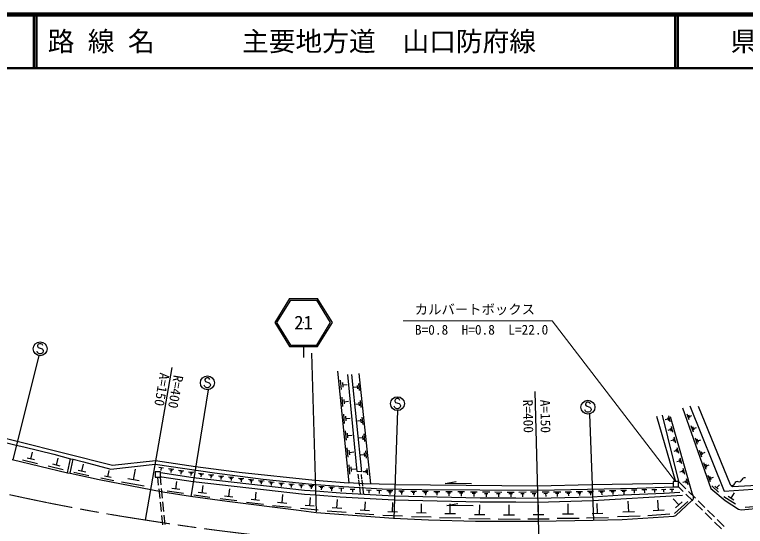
# Model space of a CAD drawing. Units: millimetres, scale not verified. Extents: x 40000 to 680000, y 20000 to 380000.
# Drawn here: x 174182 to 310913, y 284292 to 380000 of the extents above; entities that cross this region are included whole.
import ezdxf
from ezdxf.enums import TextEntityAlignment as Align

# ---------------------------------------------------------------- set-up
doc = ezdxf.new("R2010")
doc.units = ezdxf.units.MM
doc.header["$LTSCALE"] = 1000
doc.linetypes.add('CHAIN', pattern=[18.5, 12, -1.5, 3.5, -1.5])
for name, color, linetype, lineweight in [('M-BGD', 7, 'Continuous', 25), ('M-BMK', 2, 'CHAIN', 13), ('M-BMK-SRVR', 3, 'Continuous', 25), ('M-STR-HTXT', 7, 'Continuous', 13), ('M-STR-STRC', 7, 'Continuous', 25), ('M-TTL', 2, 'Continuous', 140), ('M-TTL-LINE', 7, 'Continuous', 50)]:
    doc.layers.add(name, color=color, linetype=linetype, lineweight=lineweight)
doc.layers.add('M-TTL-TXT', color=7, linetype='Continuous')
doc.styles.add('ＭＳ ゴシック', font='')
doc.styles.get('ＭＳ ゴシック').set_extended_font_data('MS Gothic')

msp = doc.modelspace()

# ---------------------------------------------------------------- linework, layer by layer
at = {"layer": 'M-BGD'}
for p, q in [((236760, 292443), (234642, 313293)), ((238267, 294543), (236515, 312669)), ((237232, 312671), (239082, 294502)), ((238592, 312856), (240745, 292220)), ((235324, 309897), (235184, 311628)), ((235635, 310357), (235566, 311223)), ((235600, 310790), (236409, 310856)), ((238260, 310669), (238325, 309995)), ((238498, 311032), (238627, 309683)), ((238293, 310332), (237664, 310271)), ((235581, 306716), (235440, 308458)), ((235894, 307180), (235824, 308051)), ((235859, 307615), (236672, 307682)), ((238837, 307856), (238964, 306534)), ((238636, 307170), (238019, 307110)), ((238604, 307500), (238668, 306839)), ((299173, 306446), (304465, 291391)), ((300542, 306817), (306973, 290880)), ((302075, 306762), (308086, 292114)), ((151114, 305915), (174651, 300242)), ((235915, 303552), (235750, 305293)), ((295312, 305103), (298378, 292699)), ((296503, 304965), (296788, 303866)), ((300388, 304234), (300017, 305307)), ((300510, 304576), (300324, 305113)), ((300417, 304844), (300918, 305018)), ((236222, 304021), (236139, 304891)), ((236180, 304456), (236993, 304534)), ((238960, 304005), (238310, 303942)), ((238927, 304354), (238994, 303657)), ((239172, 304729), (239306, 303335)), ((294285, 304899), (297815, 292699)), ((296425, 304359), (295913, 304225)), ((296354, 304633), (296497, 304084)), ((296825, 304814), (300889, 290590)), ((296937, 302387), (296424, 302254)), ((296865, 302662), (297008, 302112)), ((297014, 302994), (297299, 301894)), ((301182, 301911), (300765, 303118)), ((301319, 302296), (301111, 302900)), ((301215, 302598), (301778, 302794)), ((236249, 300389), (236084, 302130)), ((236556, 300858), (236473, 301728)), ((236515, 301293), (237327, 301370)), ((239289, 300842), (238616, 300776)), ((239254, 301202), (239323, 300481)), ((239508, 301590), (239646, 300149)), ((297538, 301028), (297822, 299929)), ((169402, 300750), (174482, 299480)), ((174482, 299480), (175921, 299142)), ((174651, 300242), (192516, 295755)), ((297460, 300421), (296947, 300288)), ((297389, 300696), (297531, 300146)), ((301977, 299589), (301559, 300796)), ((302114, 299974), (301905, 300578)), ((302009, 300276), (302572, 300471)), ((175921, 299142), (181509, 297787)), ((177218, 296892), (177543, 298191)), ((236583, 297226), (236418, 298967)), ((236890, 297694), (236807, 298565)), ((236849, 298130), (237661, 298207)), ((239847, 298390), (239959, 297022)), ((298021, 298464), (297512, 298317)), ((297943, 298737), (298100, 298191)), ((298083, 299073), (298396, 297981)), ((302771, 297266), (302353, 298473)), ((302908, 297652), (302699, 298255)), ((302804, 297953), (303367, 298149)), ((173720, 296771), (184049, 294316)), ((177914, 296718), (176523, 297067)), ((181509, 297787), (184642, 296940)), ((182002, 295742), (182316, 297043)), ((184049, 294316), (184642, 296940)), ((184557, 294231), (185150, 296856)), ((184642, 296940), (185150, 296856)), ((185150, 296856), (187097, 296348)), ((239630, 297683), (238991, 297630)), ((239601, 298025), (239658, 297341)), ((298517, 296790), (298674, 296244)), ((298657, 297125), (298971, 296034)), ((178470, 295987), (175688, 296685)), ((183260, 294847), (180473, 295523)), ((182699, 295573), (181305, 295911)), ((186788, 294603), (187093, 295906)), ((187097, 296348), (192177, 294993)), ((192177, 294993), (200475, 295924)), ((192516, 295755), (200559, 296602)), ((200475, 295924), (211601, 294291)), ((200559, 296602), (208010, 295501)), ((201197, 295365), (202043, 295260)), ((208010, 295501), (216223, 294400)), ((236917, 294063), (236752, 295804)), ((237224, 294531), (237141, 295401)), ((298596, 296517), (298086, 296370)), ((303565, 294944), (303148, 296151)), ((303702, 295329), (303493, 295933)), ((303598, 295631), (304161, 295826)), ((184049, 294316), (184557, 294231)), ((184557, 294231), (189976, 293046)), ((188053, 293717), (185261, 294372)), ((187486, 294439), (186090, 294767)), ((191630, 293553), (191868, 294712)), ((196436, 293010), (196784, 294981)), ((201464, 294349), (207587, 293462)), ((201620, 295312), (201551, 294748)), ((202990, 295089), (203988, 294965)), ((203215, 294859), (203714, 294797)), ((203464, 294828), (203407, 294362)), ((204859, 294804), (205857, 294679)), ((205083, 294573), (205582, 294511)), ((205333, 294542), (205274, 294076)), ((206735, 294507), (207735, 294402)), ((206964, 294280), (207464, 294228)), ((207214, 294254), (207166, 293787)), ((208607, 294256), (209607, 294150)), ((208836, 294029), (209336, 293977)), ((209086, 294003), (209037, 293536)), ((210478, 294005), (211481, 293924)), ((211601, 294291), (220698, 293111)), ((216223, 294400), (230362, 292961)), ((237183, 294966), (237995, 295044)), ((239082, 294502), (238267, 294543)), ((238422, 294040), (238528, 293147)), ((238996, 294007), (239098, 293147)), ((239927, 294511), (239374, 294465)), ((239902, 294807), (239951, 294215)), ((240115, 295123), (240212, 293938)), ((299170, 294569), (298660, 294423)), ((299091, 294842), (299248, 294296)), ((299231, 295178), (299545, 294086)), ((189976, 293046), (201914, 290760)), ((192770, 292800), (190285, 293312)), ((192251, 293425), (191009, 293681)), ((197492, 292823), (195381, 293197)), ((200918, 293512), (201071, 292021)), ((201398, 293512), (201545, 292077)), ((201464, 293571), (201745, 293554)), ((201745, 293554), (207587, 292707)), ((204335, 291266), (204525, 292682)), ((207587, 293462), (228415, 291092)), ((207587, 292707), (228415, 290336)), ((210713, 293784), (211214, 293744)), ((210963, 293764), (210926, 293296)), ((212352, 293775), (213352, 293676)), ((212582, 293550), (213082, 293500)), ((212832, 293525), (212786, 293058)), ((214223, 293559), (215226, 293483)), ((214459, 293340), (214960, 293302)), ((214710, 293321), (214675, 292853)), ((216096, 293323), (217099, 293257)), ((216333, 293106), (216835, 293073)), ((216584, 293089), (216554, 292621)), ((217968, 293092), (218972, 293026)), ((218206, 292874), (218708, 292842)), ((218457, 292858), (218427, 292390)), ((219841, 292860), (220844, 292795)), ((220079, 292643), (220580, 292610)), ((220330, 292627), (220299, 292159)), ((220698, 293111), (229775, 292208)), ((221715, 292655), (222718, 292590)), ((230362, 292961), (236627, 292453)), ((238550, 292961), (238684, 291835)), ((239120, 292961), (239254, 291835)), ((254740, 292305), (256770, 292698)), ((298378, 292699), (299790, 291310)), ((299744, 292622), (299235, 292475)), ((299665, 292895), (299822, 292349)), ((299805, 293230), (300119, 292139)), ((304359, 292622), (303942, 293829)), ((304496, 293007), (304288, 293610)), ((304392, 293309), (304955, 293504)), ((198398, 291791), (194175, 292539)), ((201143, 291325), (201327, 289534)), ((201617, 291381), (201801, 289590)), ((205094, 291163), (203577, 291368)), ((209298, 290522), (209489, 291939)), ((214261, 289869), (214432, 291319)), ((221953, 292438), (222454, 292405)), ((222203, 292422), (222173, 291953)), ((223589, 292450), (224592, 292384)), ((223827, 292233), (224328, 292200)), ((224077, 292216), (224047, 291748)), ((225460, 292273), (226463, 292208)), ((225698, 292056), (226200, 292023)), ((225949, 292040), (225918, 291571)), ((227336, 292129), (228339, 292063)), ((227574, 291912), (228075, 291879)), ((227824, 291895), (227794, 291427)), ((229212, 291984), (230215, 291919)), ((229449, 291767), (229951, 291735)), ((229700, 291751), (229670, 291283)), ((229775, 292208), (235649, 291773)), ((231093, 291820), (232097, 291767)), ((231333, 291606), (231835, 291579)), ((231584, 291592), (231560, 291124)), ((232974, 291661), (233978, 291619)), ((233217, 291450), (233719, 291429)), ((233468, 291439), (233449, 290970)), ((234816, 291492), (235782, 291451)), ((235299, 291471), (235273, 290827)), ((235649, 291773), (242925, 291309)), ((239453, 292250), (236627, 292453)), ((236940, 291279), (237826, 291263)), ((237383, 291271), (237372, 290680)), ((238708, 291628), (238859, 290363)), ((239278, 291628), (239433, 290329)), ((245348, 292114), (239453, 292250)), ((242925, 291309), (250402, 291166)), ((245348, 292114), (272018, 291860)), ((259692, 292253), (254740, 292305)), ((272018, 291860), (282178, 292114)), ((272048, 291047), (290681, 291456)), ((282178, 292114), (297388, 292347)), ((290681, 291456), (297388, 291709)), ((296804, 291241), (297516, 291245)), ((297160, 291243), (297163, 290768)), ((298378, 291709), (299292, 290812)), ((304465, 291391), (307155, 289151)), ((305856, 290690), (304658, 291865)), ((305791, 291224), (305192, 291811)), ((305492, 291517), (306039, 292077)), ((306973, 290880), (321582, 291836)), ((308086, 292114), (308255, 291945)), ((308255, 291945), (308509, 291776)), ((308509, 291776), (321209, 292453)), ((201914, 290760), (207079, 289913)), ((205770, 290454), (202736, 290864)), ((207079, 289913), (213937, 288982)), ((210734, 289711), (207699, 290121)), ((210057, 290420), (208540, 290625)), ((215037, 289777), (213484, 289961)), ((219229, 289227), (219397, 290719)), ((224242, 288668), (224396, 290279)), ((228415, 290336), (230531, 290167)), ((228422, 291091), (230538, 290922)), ((230531, 290922), (235103, 290584)), ((230531, 290167), (235103, 289828)), ((235103, 290584), (245179, 289991)), ((240026, 291125), (240912, 291090)), ((240469, 291107), (240447, 290517)), ((241964, 291035), (242850, 291028)), ((242407, 291031), (242403, 290441)), ((243856, 291007), (244971, 290998)), ((244133, 290782), (244691, 290778)), ((244412, 290780), (244409, 290259)), ((245179, 289991), (261265, 289652)), ((246052, 290931), (247062, 290923)), ((246303, 290727), (246808, 290723)), ((246555, 290725), (246552, 290253)), ((248287, 290907), (249352, 290899)), ((248552, 290692), (249084, 290688)), ((248818, 290690), (248815, 290193)), ((250402, 291166), (272048, 291047)), ((250493, 290862), (251582, 290853)), ((250764, 290642), (251308, 290638)), ((251036, 290640), (251032, 290131)), ((252641, 290838), (253730, 290830)), ((252912, 290618), (253456, 290614)), ((253184, 290616), (253181, 290108)), ((254857, 290815), (256040, 290806)), ((255151, 290576), (255743, 290572)), ((255447, 290574), (255443, 290022)), ((257126, 290791), (258378, 290791)), ((257439, 290541), (258065, 290541)), ((257752, 290541), (257753, 289956)), ((259461, 290743), (260714, 290743)), ((259774, 290492), (260401, 290492)), ((260088, 290492), (260088, 289908)), ((261747, 290726), (263068, 290732)), ((262078, 290463), (262739, 290466)), ((262408, 290465), (262412, 289848)), ((264035, 290722), (265356, 290719)), ((264364, 290457), (265025, 290455)), ((264694, 290456), (264693, 289840)), ((266349, 290680), (267670, 290688)), ((266680, 290418), (267341, 290422)), ((267011, 290420), (267015, 289803)), ((268547, 290720), (269868, 290732)), ((268880, 290459), (269540, 290465)), ((269210, 290462), (269216, 289845)), ((270709, 290725), (272030, 290737)), ((271042, 290464), (271703, 290470)), ((271372, 290467), (271379, 289851)), ((272872, 290731), (274193, 290752)), ((273206, 290472), (273867, 290483)), ((273537, 290477), (273547, 289861)), ((275034, 290741), (276355, 290755)), ((275367, 290480), (276028, 290488)), ((275697, 290484), (275705, 289868)), ((277197, 290737), (278362, 290768)), ((277494, 290512), (278077, 290527)), ((277785, 290520), (277801, 289976)), ((279273, 290802), (280438, 290834)), ((279571, 290577), (280153, 290593)), ((279862, 290585), (279877, 290041)), ((281349, 290868), (282514, 290899)), ((281647, 290642), (282229, 290658)), ((281938, 290650), (281953, 290107)), ((282263, 289828), (288020, 290167)), ((282347, 289151), (299152, 290117)), ((283425, 290933), (284591, 290965)), ((283723, 290708), (284306, 290724)), ((284014, 290716), (284030, 290172)), ((285502, 290998), (286667, 291030)), ((285799, 290773), (286382, 290789)), ((286091, 290781), (286106, 290237)), ((287578, 291064), (288687, 291094)), ((287861, 290849), (288416, 290865)), ((288020, 290167), (295725, 290506)), ((288139, 290857), (288153, 290339)), ((289627, 291105), (290590, 291131)), ((290108, 291118), (290126, 290476)), ((291518, 291171), (292480, 291190)), ((291999, 291180), (292012, 290539)), ((293440, 291206), (294348, 291211)), ((293894, 291208), (293898, 290603)), ((295210, 291220), (296017, 291225)), ((295613, 291223), (295617, 290685)), ((295725, 290506), (298671, 290677)), ((299791, 290321), (301075, 289060)), ((300290, 290820), (301573, 289558)), ((300889, 290590), (301159, 289929)), ((301159, 289929), (301159, 289395)), ((308772, 289208), (307683, 289896)), ((308227, 289552), (308868, 290569)), ((201399, 288838), (201583, 287047)), ((201873, 288894), (202057, 287103)), ((215740, 289063), (212633, 289432)), ((213937, 288982), (226891, 287373)), ((220755, 288406), (217558, 288769)), ((220028, 289136), (218430, 289318)), ((225105, 288585), (223379, 288751)), ((229404, 288122), (229552, 289672)), ((234498, 287695), (234614, 289336)), ((235103, 289828), (245179, 289236)), ((239704, 287262), (239820, 288903)), ((244915, 287009), (244970, 288730)), ((245179, 289236), (261265, 288897)), ((250285, 286787), (250310, 288509)), ((255052, 288201), (257082, 288595)), ((255671, 286654), (255697, 288506)), ((261265, 289652), (267954, 289652)), ((261265, 288897), (267954, 288897)), ((267954, 289652), (272018, 289574)), ((267954, 288897), (272018, 288812)), ((272018, 289574), (282263, 289828)), ((272018, 288812), (282347, 289151)), ((277744, 286593), (277749, 288512)), ((283245, 286684), (283202, 288598)), ((289078, 286997), (289005, 288983)), ((294676, 287252), (294547, 289186)), ((298432, 288310), (297378, 289474)), ((300132, 288939), (297635, 286682)), ((299056, 288874), (297808, 287746)), ((297926, 286357), (300889, 289151)), ((301159, 289395), (300889, 289151)), ((301575, 288569), (302859, 287308)), ((302072, 289067), (303356, 287805)), ((309041, 288429), (306864, 289804)), ((307155, 289151), (309610, 287542)), ((225902, 287811), (222450, 288144)), ((226891, 287373), (230616, 286865)), ((231000, 287298), (227680, 287618)), ((230234, 288042), (228574, 288202)), ((235377, 287632), (233619, 287757)), ((240583, 287199), (238825, 287324)), ((260004, 288149), (255052, 288201)), ((261195, 286463), (261221, 288314)), ((266712, 286402), (266739, 288320)), ((272220, 286468), (272216, 288329)), ((295712, 287321), (293640, 287184)), ((303855, 287314), (305139, 286053)), ((309610, 287542), (310118, 287373)), ((310118, 287373), (322056, 288474)), ((315032, 288165), (310889, 287825)), ((201655, 286351), (201839, 284560)), ((202129, 286407), (202313, 284616)), ((230616, 286865), (245094, 285849)), ((236206, 286865), (232689, 287117)), ((241412, 286432), (237895, 286684)), ((246734, 286211), (243047, 286333)), ((245837, 286979), (243993, 287040)), ((245094, 285849), (251613, 285510)), ((252119, 286022), (248430, 286077)), ((251207, 286774), (249363, 286801)), ((257643, 285831), (253675, 285890)), ((256662, 286639), (254679, 286669)), ((262186, 286448), (260203, 286478)), ((267739, 286387), (265685, 286418)), ((273218, 286469), (271223, 286466)), ((279796, 285764), (275686, 285779)), ((278772, 286590), (276716, 286597)), ((285313, 285909), (281213, 285820)), ((284270, 286707), (282220, 286662)), ((291236, 286223), (286981, 286070)), ((287851, 285595), (297503, 286188)), ((290141, 287036), (288014, 286959)), ((296803, 286560), (292659, 286287)), ((297503, 286188), (297926, 286357)), ((303359, 286818), (304643, 285557)), ((251613, 285510), (260419, 285256)), ((263167, 285639), (259199, 285699)), ((260419, 285256), (272103, 285256)), ((268754, 285549), (264645, 285611)), ((274216, 285672), (270227, 285667)), ((272103, 285256), (282432, 285426)), ((282432, 285426), (287851, 285595)), ((305142, 285066), (306427, 283805)), ((305638, 285562), (306922, 284300))]:
    msp.add_line(p, q, dxfattribs=at)
for points in [[(200474, 293512), (201464, 293512), (201464, 294502), (200474, 294502)], [(298378, 291709), (298378, 292699), (297388, 292699), (297388, 291709)]]:
    msp.add_lwpolyline(points, close=True, dxfattribs=at)
for centre, start, end in [((309433, 292129), 74.58179, 161.78743), ((309731, 293182), 254.58179, 341.78743), ((310764, 292842), 74.58179, 161.78743), ((308400, 292469), 254.58179, 341.78743)]:
    msp.add_arc(centre, 544, start, end, dxfattribs=at)
at = {"layer": 'M-BMK'}
msp.add_open_spline([(173214, 290219), (178736, 289031), (180189, 288730), (184680, 287874), (190125, 286836), (193189, 286323), (198666, 285474), (205413, 284429), (209200, 283882), (215978, 283063), (221086, 282446), (223951, 282118), (229079, 281681), (234652, 281206), (237779, 280985), (243367, 280719), (249426, 280432), (252824, 280295), (258890, 280257), (263472, 280228), (264972, 280240), (270622, 280360)], degree=3, knots=[0, 0, 0, 0, 1, 1, 1, 2, 2, 2, 3, 3, 3, 4, 4, 4, 5, 5, 5, 6, 6, 6, 7, 7, 7, 7], dxfattribs=at)
at = {"layer": 'M-BMK-SRVR'}
for p, q in [((198666, 285474), (203674, 314032)), ((272318, 280495), (271576, 309491))]:
    msp.add_line(p, q, dxfattribs=at)
at = {"layer": 'M-STR-HTXT'}
for p, q in [((274746, 322740), (246867, 322732)), ((297815, 292699), (274746, 322740))]:
    msp.add_line(p, q, dxfattribs=at)
at = {"layer": 'M-STR-STRC'}
for p, q in [((225608, 326906), (222844, 322406)), ((225608, 326906), (230880, 326906)), ((233644, 322406), (230880, 326906)), ((225776, 326606), (223197, 322406)), ((225776, 326606), (230713, 326606)), ((233292, 322406), (230713, 326606)), ((222844, 322406), (225608, 317906)), ((223197, 322406), (225776, 318206)), ((228092, 322482), (228244, 322406)), ((230713, 318206), (233292, 322406)), ((230880, 317906), (233644, 322406)), ((178609, 318340), (178491, 318103)), ((178491, 318103), (178491, 317985)), ((178491, 317985), (178609, 317749)), ((178846, 318458), (178609, 318340)), ((178609, 317749), (179318, 317512)), ((179082, 318458), (178846, 318458)), ((179318, 318340), (179082, 318458)), ((179436, 318103), (179318, 318340)), ((179318, 317512), (179436, 317394)), ((179436, 317394), (179555, 317158)), ((225608, 317906), (230880, 317906)), ((225776, 318206), (230713, 318206)), ((228244, 317906), (228244, 315906)), ((178691, 316241), (173854, 296761)), ((178491, 316803), (178373, 317040)), ((178609, 316685), (178491, 316803)), ((178846, 316567), (178609, 316685)), ((179082, 316567), (178846, 316567)), ((179318, 316685), (179082, 316567)), ((179436, 316803), (179318, 316685)), ((179555, 317040), (179436, 316803)), ((179555, 317158), (179555, 317040)), ((229716, 316700), (230620, 287013)), ((209896, 311973), (209778, 311737)), ((210133, 312092), (209896, 311973)), ((210369, 312092), (210133, 312092)), ((210606, 311973), (210369, 312092)), ((210724, 311737), (210606, 311973)), ((209778, 310437), (209660, 310673)), ((209778, 311737), (209778, 311619)), ((209778, 311619), (209896, 311383)), ((209896, 310319), (209778, 310437)), ((209896, 311383), (210606, 311146)), ((210606, 311146), (210724, 311028)), ((210724, 310437), (210606, 310319)), ((210724, 311028), (210842, 310792)), ((210842, 310673), (210724, 310437)), ((210842, 310792), (210842, 310673)), ((210406, 309856), (207159, 289838)), ((210133, 310201), (209896, 310319)), ((210369, 310201), (210133, 310201)), ((210606, 310319), (210369, 310201)), ((245450, 308071), (245332, 307835)), ((245332, 307835), (245332, 307717)), ((245332, 307717), (245450, 307480)), ((245687, 308189), (245450, 308071)), ((245923, 308189), (245687, 308189)), ((246159, 308071), (245923, 308189)), ((246278, 307835), (246159, 308071)), ((245332, 306535), (245214, 306771)), ((245450, 306417), (245332, 306535)), ((245450, 307480), (246159, 307244)), ((245687, 306298), (245450, 306417)), ((245923, 306298), (245687, 306298)), ((246159, 306417), (245923, 306298)), ((246159, 307244), (246278, 307126)), ((246278, 306535), (246159, 306417)), ((246278, 307126), (246396, 306889)), ((246396, 306771), (246278, 306535)), ((246396, 306889), (246396, 306771)), ((281098, 307397), (280980, 307161)), ((280980, 307161), (280980, 307043)), ((280980, 307043), (281098, 306807)), ((281335, 307516), (281098, 307397)), ((281098, 306807), (281808, 306570)), ((281571, 307516), (281335, 307516)), ((281808, 307397), (281571, 307516)), ((281926, 307161), (281808, 307397)), ((281808, 306570), (281926, 306452)), ((281926, 306452), (282044, 306216)), ((245811, 305944), (245165, 285757)), ((280980, 305861), (280862, 306097)), ((281098, 305743), (280980, 305861)), ((281335, 305625), (281098, 305743)), ((281571, 305625), (281335, 305625)), ((281808, 305743), (281571, 305625)), ((281748, 305304), (282466, 285364)), ((281926, 305861), (281808, 305743)), ((282044, 306097), (281926, 305861)), ((282044, 306216), (282044, 306097))]:
    msp.add_line(p, q, dxfattribs=at)
for centre in [(178964, 317512), (210251, 311146), (245805, 307244), (281453, 306570)]:
    msp.add_circle(centre, 1300, dxfattribs=at)
at = {"layer": 'M-TTL'}
msp.add_line((680000, 380000), (40000, 380000), dxfattribs=at)
at = {"layer": 'M-TTL-LINE'}
for p, q in [((177750, 380000), (177750, 370000)), ((178250, 380000), (178250, 370000)), ((297750, 380000), (297750, 370000)), ((298250, 380000), (298250, 370000)), ((40000, 370000), (680000, 370000))]:
    msp.add_line(p, q, dxfattribs=at)

# ---------------------------------------------------------------- texts
at = {"layer": 'M-BMK-SRVR', "style": 'ＭＳ ゴシック'}
for s, rotation, p in [('A=150', 260.054, (202283, 312953)), ('R=400', 260.054, (204865, 312533)), ('R=400', 271.239, (270217, 307997)), ('A=150', 270.92, (273451, 307992))]:
    msp.add_text(s, height=1833, rotation=rotation, dxfattribs=at).set_placement(p, align=Align.MIDDLE_LEFT)
at = {"layer": 'M-STR-HTXT', "style": 'ＭＳ ゴシック'}
for s, p in [('カルバートボックス', (260298, 324876)), ('B=0.8\u3000H=0.8\u3000L=22.0', (261552, 321069))]:
    msp.add_text(s, height=1833, rotation=0.078, dxfattribs=at).set_placement(p, align=Align.MIDDLE_CENTER)
at = {"layer": 'M-STR-STRC', "style": 'ＭＳ ゴシック'}
msp.add_text('21', height=2566, dxfattribs=at).set_placement((228244, 322406), align=Align.MIDDLE_CENTER)
at = {"layer": 'M-TTL-TXT', "style": 'ＭＳ ゴシック'}
for s, p in [('路 線 名', (180380, 375000)), ('主要地方道\u3000山口防府線', (216734, 375000))]:
    msp.add_text(s, height=3666, dxfattribs=at).set_placement(p, align=Align.MIDDLE_LEFT)
msp.add_text('県\u3000名', height=3666, dxfattribs=at).set_placement((315625, 375000), align=Align.MIDDLE_CENTER)

doc.saveas('drawing.dxf')
